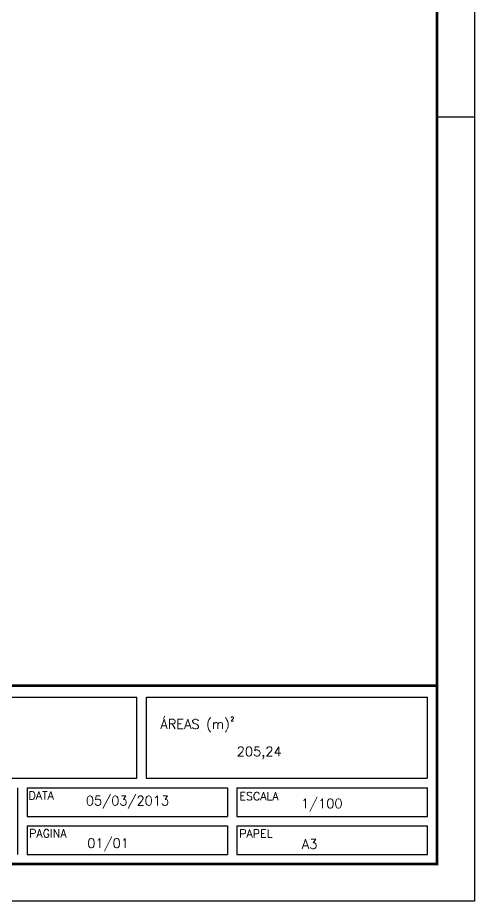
# Model space of a CAD drawing. Header units: millimetres. Extents: x 1127 to 14330, y -137 to 7568.
# Drawn here: x 13470 to 14330, y 4618 to 6280 of the extents above; entities that cross this region are included whole.
import ezdxf

# ---------------------------------------------------------------- set-up
doc = ezdxf.new("R2010")
doc.units = ezdxf.units.MM
doc.header["$LTSCALE"] = 0.01
doc.styles.add('ROMANS', font='romans.shx')

msp = doc.modelspace()

# ---------------------------------------------------------------- linework, layer by layer
for p, q in [((14329.813, 7567.821), (14329.813, 4617.821)), ((14329.813, 6092.821), (14259.813, 6092.821)), ((13694.429, 4849.36), (13694.429, 5001.924)), ((14329.813, 4617.821), (10129.813, 4617.821))]:
    msp.add_line(p, q)
at = {"const_width": 5}
msp.add_lwpolyline([(10379.813, 4687.821), (10379.813, 7497.821), (14259.813, 7497.821), (14259.813, 4687.821)], close=True, dxfattribs=at)
for points in [[(14259.813, 4849.36), (14259.813, 5023.39), (12479.813, 5023.39)], [(12479.813, 4849.36), (12479.813, 4687.821), (14259.813, 4687.821), (14259.813, 4849.36)]]:
    msp.add_lwpolyline(points, dxfattribs=at)
for points in [[(12497.762, 5001.924), (13694.429, 5001.924)], [(13712.378, 4849.36), (13712.378, 5001.924)], [(13712.378, 5001.924), (14241.865, 5001.924)], [(14241.865, 4849.36), (14241.865, 5001.924)], [(12497.762, 4849.36), (13694.429, 4849.36)], [(12497.762, 4849.36), (13694.429, 4849.36)], [(13712.22, 4849.609), (14241.206, 4849.609)], [(13470.07, 4831.411), (13470.07, 4705.77)], [(13488.019, 4831.411), (13488.019, 4777.565)], [(13488.019, 4831.411), (13864.942, 4831.411)], [(13864.942, 4831.411), (13864.942, 4777.565)], [(13882.891, 4831.411), (13882.891, 4777.565)], [(13882.891, 4831.411), (14241.865, 4831.411)], [(14241.865, 4777.565), (14241.865, 4831.411)], [(13488.019, 4777.565), (13864.942, 4777.565)], [(13882.891, 4777.565), (14241.865, 4777.565)], [(13488.019, 4759.616), (13488.019, 4705.77)], [(13488.019, 4759.616), (13864.942, 4759.616)], [(13864.942, 4759.616), (13864.942, 4705.77)], [(13882.891, 4759.616), (13882.891, 4705.77)], [(13882.891, 4759.616), (14241.865, 4759.616)], [(13882.891, 4705.77), (14241.865, 4705.77), (14241.865, 4759.616)], [(13488.019, 4705.77), (13864.942, 4705.77)]]:
    msp.add_lwpolyline(points)

# ---------------------------------------------------------------- texts
at = {"style": 'ROMANS'}
for s, height, p in [('ÁREAS (m)', 17.9487, (13738.74, 4942.247)), ('2', 7.868, (13870.805, 4956.865)), ('205,24', 17.9487, (13882.453, 4890.749)), ('DATA', 15.2564, (13490.492, 4809.403)), ('ESCALA', 15.2564, (13887.536, 4808.03)), ('PAGINA', 15.2564, (13491.605, 4738.088)), ('PAPEL', 15.2564, (13887.145, 4737.593))]:
    msp.add_text(s, height=height, dxfattribs=at).set_placement(p)
at = {"style": 'ROMANS', "flags": 8}
for tag, p, s, height in [('05/03/2013', (13598.404, 4798.201), '01/01/97', 17.9487), ('1/100', (14003.336, 4792.816), '1:50', 17.9487), ('01/01', (13601.096, 4718.329), '01/01', 17.9487), ('A3', (14005.131, 4716.534), '', 17.949)]:
    msp.add_attdef(tag, p, s, height=height, dxfattribs=at)

doc.saveas('drawing.dxf')
